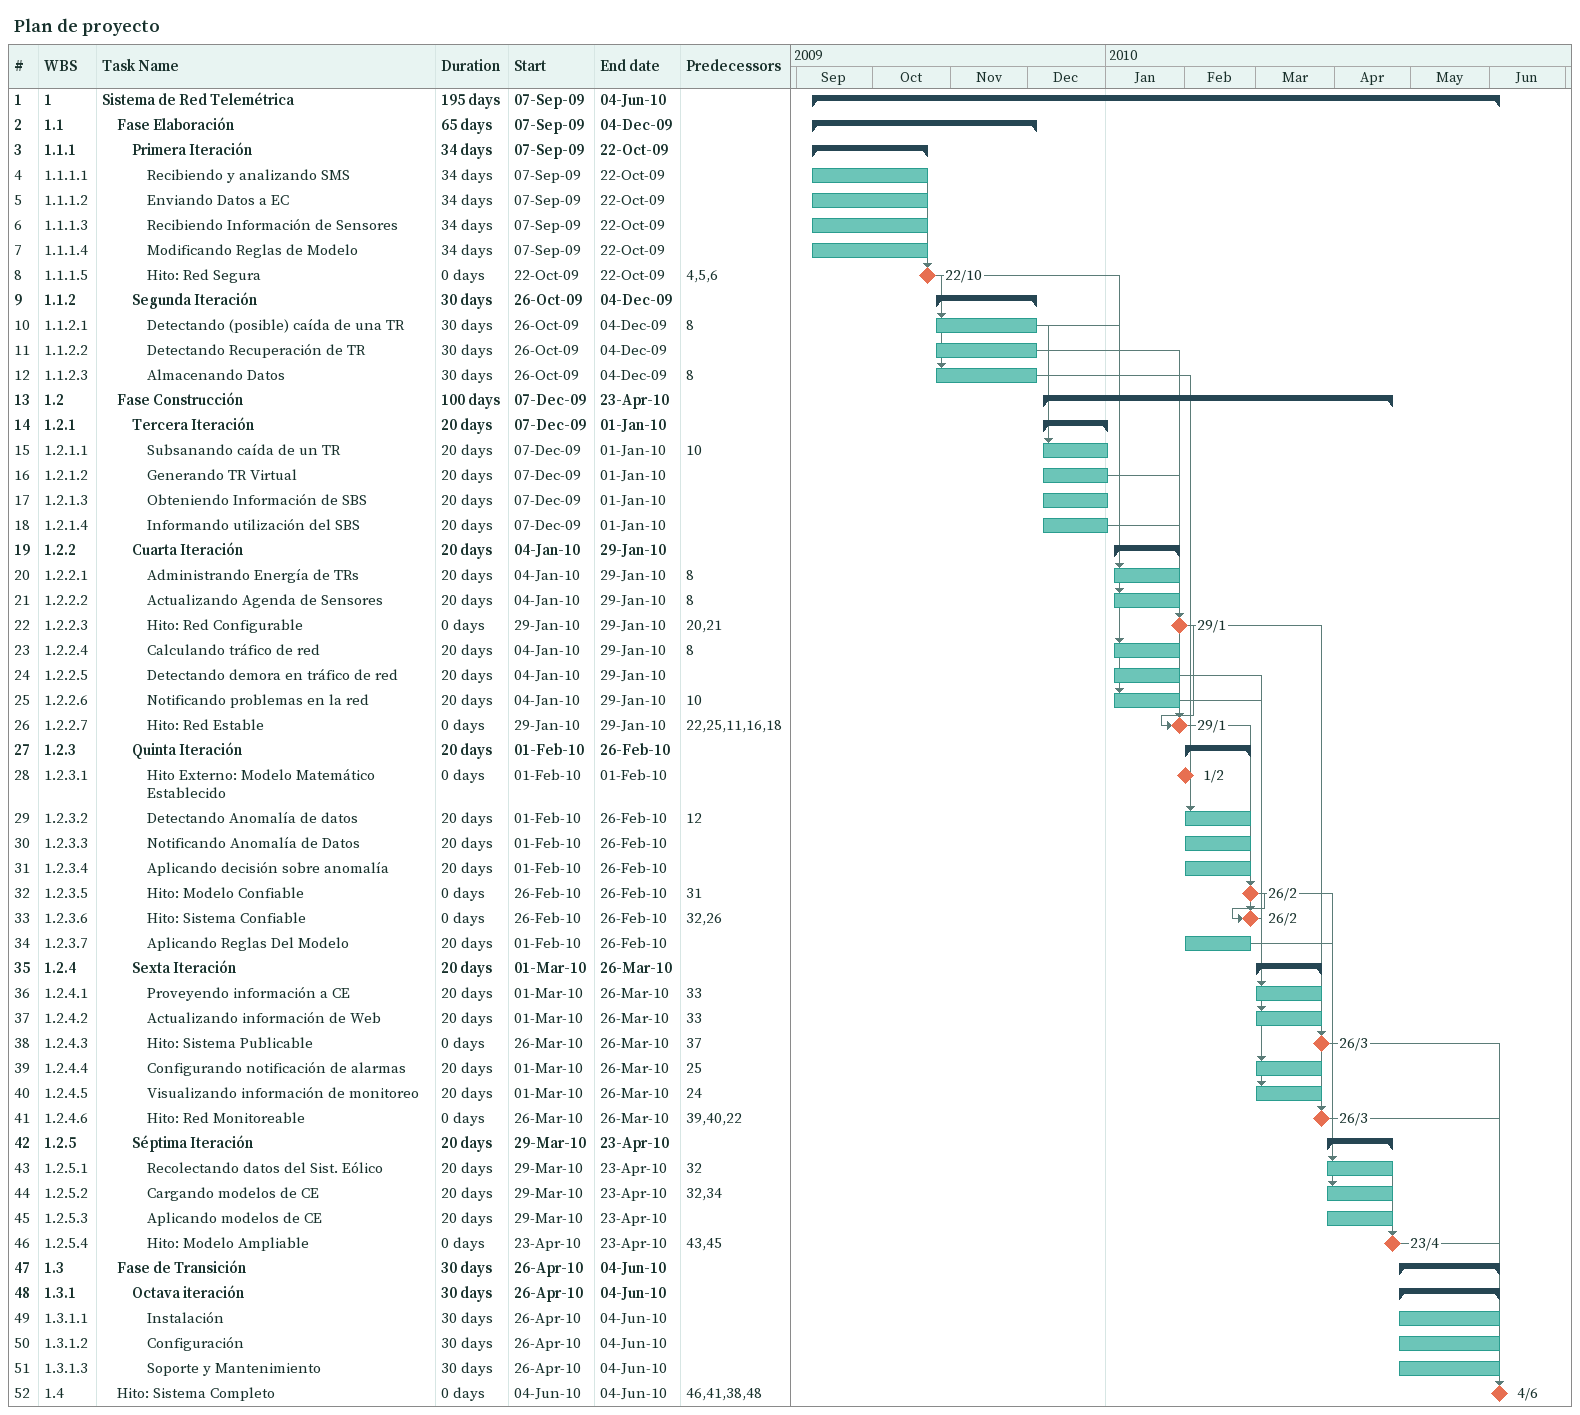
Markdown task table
Plan de proyecto

| ID | WBS | Task | Duration | Start | Finish | Predecessors |
|---|---|---|---|---|---|---|
| 1 | 1 | **Sistema de Red Telemétrica** | 195d | 2009-09-07 | 2010-06-04 |  |
| 2 | 1.1 | **Fase Elaboración** | 65d | 2009-09-07 | 2009-12-04 |  |
| 3 | 1.1.1 | **Primera Iteración** | 34d | 2009-09-07 | 2009-10-22 |  |
| 4 | 1.1.1.1 | Recibiendo y analizando SMS | 34d | 2009-09-07 | 2009-10-22 |  |
| 5 | 1.1.1.2 | Enviando Datos a EC | 34d | 2009-09-07 | 2009-10-22 |  |
| 6 | 1.1.1.3 | Recibiendo Información de Sensores | 34d | 2009-09-07 | 2009-10-22 |  |
| 7 | 1.1.1.4 | Modificando Reglas de Modelo | 34d | 2009-09-07 | 2009-10-22 |  |
| 8 | 1.1.1.5 | Hito: Red Segura | 0d | 2009-10-22 | 2009-10-22 | 4, 5, 6 |
| 9 | 1.1.2 | **Segunda Iteración** | 30d | 2009-10-26 | 2009-12-04 |  |
| 10 | 1.1.2.1 | Detectando (posible) caída de una TR | 30d | 2009-10-26 | 2009-12-04 | 8 |
| 11 | 1.1.2.2 | Detectando Recuperación de TR | 30d | 2009-10-26 | 2009-12-04 |  |
| 12 | 1.1.2.3 | Almacenando Datos | 30d | 2009-10-26 | 2009-12-04 | 8 |
| 13 | 1.2 | **Fase Construcción** | 100d | 2009-12-07 | 2010-04-23 |  |
| 14 | 1.2.1 | **Tercera Iteración** | 20d | 2009-12-07 | 2010-01-01 |  |
| 15 | 1.2.1.1 | Subsanando caída de un TR | 20d | 2009-12-07 | 2010-01-01 | 10 |
| 16 | 1.2.1.2 | Generando TR Virtual | 20d | 2009-12-07 | 2010-01-01 |  |
| 17 | 1.2.1.3 | Obteniendo Información de SBS | 20d | 2009-12-07 | 2010-01-01 |  |
| 18 | 1.2.1.4 | Informando utilización del SBS | 20d | 2009-12-07 | 2010-01-01 |  |
| 19 | 1.2.2 | **Cuarta Iteración** | 20d | 2010-01-04 | 2010-01-29 |  |
| 20 | 1.2.2.1 | Administrando Energía de TRs | 20d | 2010-01-04 | 2010-01-29 | 8 |
| 21 | 1.2.2.2 | Actualizando Agenda de Sensores | 20d | 2010-01-04 | 2010-01-29 | 8 |
| 22 | 1.2.2.3 | Hito: Red Configurable | 0d | 2010-01-29 | 2010-01-29 | 20, 21 |
| 23 | 1.2.2.4 | Calculando tráfico de red | 20d | 2010-01-04 | 2010-01-29 | 8 |
| 24 | 1.2.2.5 | Detectando demora en tráfico de red | 20d | 2010-01-04 | 2010-01-29 |  |
| 25 | 1.2.2.6 | Notificando problemas en la red | 20d | 2010-01-04 | 2010-01-29 | 10 |
| 26 | 1.2.2.7 | Hito: Red Estable | 0d | 2010-01-29 | 2010-01-29 | 22, 25, 11, 16, 18 |
| 27 | 1.2.3 | **Quinta Iteración** | 20d | 2010-02-01 | 2010-02-26 |  |
| 28 | 1.2.3.1 | Hito Externo: Modelo Matemático Establecido | 0d | 2010-02-01 | 2010-02-01 |  |
| 29 | 1.2.3.2 | Detectando Anomalía de datos | 20d | 2010-02-01 | 2010-02-26 | 12 |
| 30 | 1.2.3.3 | Notificando Anomalía de Datos | 20d | 2010-02-01 | 2010-02-26 |  |
| 31 | 1.2.3.4 | Aplicando decisión sobre anomalía | 20d | 2010-02-01 | 2010-02-26 |  |
| 32 | 1.2.3.5 | Hito: Modelo Confiable | 0d | 2010-02-26 | 2010-02-26 | 31 |
| 33 | 1.2.3.6 | Hito: Sistema Confiable | 0d | 2010-02-26 | 2010-02-26 | 32, 26 |
| 34 | 1.2.3.7 | Aplicando Reglas Del Modelo | 20d | 2010-02-01 | 2010-02-26 |  |
| 35 | 1.2.4 | **Sexta Iteración** | 20d | 2010-03-01 | 2010-03-26 |  |
| 36 | 1.2.4.1 | Proveyendo información a CE | 20d | 2010-03-01 | 2010-03-26 | 33 |
| 37 | 1.2.4.2 | Actualizando información de Web | 20d | 2010-03-01 | 2010-03-26 | 33 |
| 38 | 1.2.4.3 | Hito: Sistema Publicable | 0d | 2010-03-26 | 2010-03-26 | 37 |
| 39 | 1.2.4.4 | Configurando notificación de alarmas | 20d | 2010-03-01 | 2010-03-26 | 25 |
| 40 | 1.2.4.5 | Visualizando información de monitoreo | 20d | 2010-03-01 | 2010-03-26 | 24 |
| 41 | 1.2.4.6 | Hito: Red Monitoreable | 0d | 2010-03-26 | 2010-03-26 | 39, 40, 22 |
| 42 | 1.2.5 | **Séptima Iteración** | 20d | 2010-03-29 | 2010-04-23 |  |
| 43 | 1.2.5.1 | Recolectando datos del Sist. Eólico | 20d | 2010-03-29 | 2010-04-23 | 32 |
| 44 | 1.2.5.2 | Cargando modelos de CE | 20d | 2010-03-29 | 2010-04-23 | 32, 34 |
| 45 | 1.2.5.3 | Aplicando modelos de CE | 20d | 2010-03-29 | 2010-04-23 |  |
| 46 | 1.2.5.4 | Hito: Modelo Ampliable | 0d | 2010-04-23 | 2010-04-23 | 43, 45 |
| 47 | 1.3 | **Fase de Transición** | 30d | 2010-04-26 | 2010-06-04 |  |
| 48 | 1.3.1 | **Octava iteración** | 30d | 2010-04-26 | 2010-06-04 |  |
| 49 | 1.3.1.1 | Instalación | 30d | 2010-04-26 | 2010-06-04 |  |
| 50 | 1.3.1.2 | Configuración | 30d | 2010-04-26 | 2010-06-04 |  |
| 51 | 1.3.1.3 | Soporte y Mantenimiento | 30d | 2010-04-26 | 2010-06-04 |  |
| 52 | 1.4 | Hito: Sistema Completo | 0d | 2010-06-04 | 2010-06-04 | 46, 41, 38, 48 |
